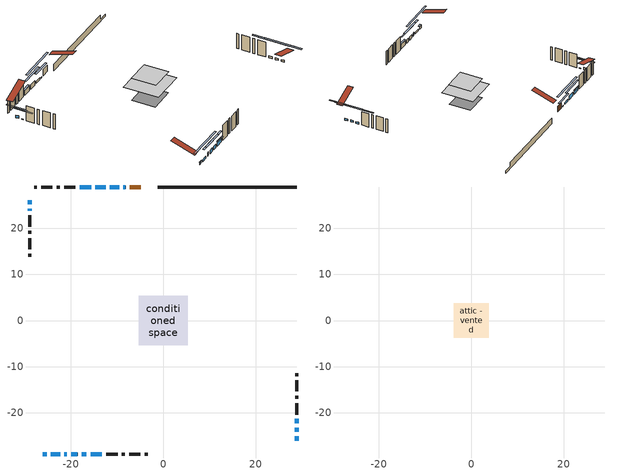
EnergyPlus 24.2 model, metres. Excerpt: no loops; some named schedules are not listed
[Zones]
conditioned space
 floor adiabatic (AdiabaticFloorConstruction): -5.35,-5.35 -5.35,5.35 5.35,5.35 5.35,-5.35 z2.74
 floor foundation (Slab1 construction): -3.91,-3.61 -3.91,3.61 3.91,3.61 3.91,-3.61 z-1.83
 wall outside (AdiabaticWallConstruction 1): -4.93,28.92 -7.25,28.92 z0.3:2.33
 wall outside (AdiabaticWallConstruction): -8.18,28.92 -8.64,28.92 / -28.92,24.22 -28.92,23.76 z0.3:0.51; -28.92,26.06 -28.92,25.15 z0.3:1.14; -26.06,-28.92 -25.25,-28.92 z0.3:1.16; -24.32,-28.92 -22.34,-28.92 / 28.92,-26.06 28.92,-25.07 / 28.92,-24.15 28.92,-23.23 / -9.57,28.92 -11.55,28.92 / 28.92,-22.3 28.92,-21.31 z0.3:0.91; -21.41,-28.92 -20.85,-28.92 z0.3:1.5; -12.48,28.92 -14.71,28.92 z0.3:1.75; -19.92,-28.92 -18.57,-28.92 z0.3:1.52; -17.65,-28.92 -16.68,-28.92 z0.3:1.47; -15.64,28.92 -18.08,28.92 / -15.75,-28.92 -13.31,-28.92 z0.3:1.82
 wall outside (Wall1 construction): -19.01,28.92 -21.5,28.92 / -12.38,-28.92 -9.9,-28.92 / -28.92,22.83 -28.92,20.34 / 28.92,-20.38 28.92,-17.89 z0.3:5.18
 wall outside (Wall2 construction): -22.43,28.92 -23.08,28.92 / -8.97,-28.92 -8.31,-28.92 / -28.92,19.41 -28.92,18.76 / 28.92,-16.96 28.92,-16.31 z0.3:5.18
 wall outside (Wall3 construction): -24.01,28.92 -26.43,28.92 / -7.38,-28.92 -4.97,-28.92 / -28.92,17.83 -28.92,15.41 / 28.92,-15.38 28.92,-12.96 z0.3:5.18
 wall outside (Wall4 construction): -27.36,28.92 -27.99,28.92 / -4.04,-28.92 -3.4,-28.92 / -28.92,14.48 -28.92,13.85 / 28.92,-12.03 28.92,-11.4 z0.3:5.18
 wall foundation (FoundationWall1 construction): -1.14,28.92,-1.83 -1.14,28.92,0.3 25.91,28.92,0.3 25.91,28.92,-1.09 28.92,28.92,-1.09 28.92,28.92,-1.83
 window (WindowConstruction 7): -8.18,28.92 -8.64,28.92 z0.3:0.5
 window (WindowConstruction 5): -28.92,26.06 -28.92,25.15 z0.3:1.14
 window (WindowConstruction 6): -26.06,-28.92 -25.25,-28.92 z0.3:1.16
 window (WindowConstruction 10): -24.32,-28.92 -22.34,-28.92 z0.3:0.91
 window (WindowConstruction 11): 28.92,-26.06 28.92,-25.07 z0.3:0.91
 window (WindowConstruction 12): 28.92,-24.14 28.92,-23.23 z0.3:0.91
 window (WindowConstruction 13): -9.57,28.92 -11.55,28.92 z0.3:0.91
 window (WindowConstruction 14): 28.92,-22.3 28.92,-21.31 z0.3:0.91
 window (WindowConstruction 8): -28.92,24.22 -28.92,23.76 z0.3:0.5
 window (WindowConstruction 9): -21.41,-28.92 -20.85,-28.92 z0.3:1.49
 window (WindowConstruction): -12.48,28.92 -14.71,28.92 z0.3:1.75
 window (WindowConstruction 1): -19.92,-28.92 -18.58,-28.92 z0.3:1.52
 window (WindowConstruction 2): -17.65,-28.92 -16.68,-28.92 z0.3:1.47
 window (WindowConstruction 3): -15.64,28.92 -18.08,28.92 z0.3:1.82
 window (WindowConstruction 4): -15.75,-28.92 -13.31,-28.92 z0.3:1.82
 door (Door): -4.93,28.92 -7.25,28.92 z0.3:2.33
 ceiling adiabatic (AdiabaticFloorConstruction): 5.35,-5.35 5.35,5.35 -5.35,5.35 -5.35,-5.35 z2.74
attic - vented
 floor to conditioned space (Floor1 construction Reversed): -3.75,-3.75 -3.75,3.75 3.75,3.75 3.75,-3.75 z5.18
 roof outside (Roof1 construction): -4,28.92,5.18 -4,21.61,7.61 -2.07,21.61,7.61 -2.07,28.92,5.18; -26.99,-28.92,5.18 -26.99,-21.61,7.61 -28.92,-21.61,7.61 -28.92,-28.92,5.18; -28.92,26.99,5.18 -21.61,26.99,7.61 -21.61,28.92,7.61 -28.92,28.92,5.18; 28.92,-26.99,5.18 21.61,-26.99,7.61 21.61,-28.92,7.61 28.92,-28.92,5.18
shading: -11.38,28.92 -5.44,28.92 -5.44,29.38 -11.38,29.38 z3.24; -28.92,22.41 -28.92,28.8 -29.38,28.8 -29.38,22.41 z3.88; -25.1,-28.92 -26.21,-28.92 -26.21,-29.38 -25.1,-29.38 z1.31; -17.16,-28.92 -29.5,-28.92 -29.5,-29.38 -17.16,-29.38 z6.09; 28.92,-19.89 28.92,-31.24 29.38,-31.24 29.38,-19.89 z6.09; 28.92,-18.05 28.92,-29.32 29.38,-29.32 29.38,-18.05 z6.09; -16.73,28.92 -4.39,28.92 -4.39,29.38 -16.73,29.38 z6.09; 28.92,-16.13 28.92,-27.48 29.38,-27.48 29.38,-16.13 z6.09; -28.92,20.71 -28.92,27.27 -29.38,27.27 -29.38,20.71 z3.56; -18.11,-28.92 -24.15,-28.92 -24.15,-29.38 -18.11,-29.38 z4.23; -17.45,28.92 -9.74,28.92 -9.74,29.38 -17.45,29.38 z4.49; -15.84,-28.92 -22.66,-28.92 -22.66,-29.38 -15.84,-29.38 z4.26; -13.94,-28.92 -20.39,-28.92 -20.39,-29.38 -13.94,-29.38 z4.21; -18.23,28.92 -15.49,28.92 -15.49,29.38 -18.23,29.38 z1.97; -13.16,-28.92 -15.9,-28.92 -15.9,-29.38 -13.16,-29.38 z1.97
[Building]
Building 1: Terrain=Suburbs
[Site:Location]
Whitehorse AP_YT: Latitude {deg}=60.71; Longitude {deg}=-135.07; Time Zone {hr}=-8; Elevation {m}=706; Keep Site Location Information=Yes
[Site:GroundTemperature:Shallow]
-5.4229, -7.73249, -7.91745, -6.82143, -2.42154, 1.95786, 5.75456, 8.15968, 8.36401, 6.40785, 2.70796, -1.53709
[Site:WaterMainsTemperature]
Calculation Method=Schedule; Temperature Schedule=mains temperature schedule
[Material] Roughness=Rough; Thermal Absorptance=0.9
Name | Thickness {m} | Conductivity {W/m-K} | Density {kg/m3} | Specific Heat {J/kg-K} | Solar Absorptance | Visible Absorptance
asphalt or fiberglass shingles | 0.00635 | 0.162714 | 1121.4 | 1465.45 | 0.4 | 0.4
ceiling loosefill ins | 0.169333 | 0.0480833 | 16.02 | 1046.75 | 0.7 | 0.7
ceiling stud and cavity | 0.1397 | 0.151118 | 65.682 | 1177.47 | 0.7 | 0.7
concrete 4.0 in. | 0.1016 | 1.803125 | 2242.8 | 837.4 | 0.7 | 0.7
concrete 8.0 in. | 0.2032 | 1.803125 | 2242.8 | 837.4 | 0.7 | 0.7
door material | 0.04445 | 0.053851 | 512.64 | 1214.23 | 0.7 | 0.7
exterior vertical ins | 0.0542445 | 0.029427 | 32.04 | 1214.23 | 0.7 | 0.7
floor covering | 0.0127 | 0.0433444 | 54.468 | 1339.84 | 0.6 | 0.6
floor rigid ins; wall rigid ins 2 | 0.512978 | 0.029427 | 32.04 | 1214.23 | 0.7 | 0.7
floor stud and cavity | 0.1397 | 1.75129 | 37.0049 | 1207.88 | 0.7 | 0.7
furniture material conditioned space 1 | 0.1524 | 0.115458 | 640.8 | 1214.23 | 0.6 | 0.6
gypsum board | 0.0127 | 0.160291 | 801 | 837.4 | 0.6 | 0.6
gypsum board 1 | 0.0127 | 0.160291 | 801 | 837.4 | 0.7 | 0.7
osb sheathing 0.5 in. | 0.0127 | 0.115458 | 512.64 | 1214.23 | 0.7 | 0.7
osb sheathing 0.75 in. | 0.01905 | 0.115458 | 512.64 | 1214.23 | 0.7 | 0.7
wall rigid ins | 0.051816 | 0.029427 | 32.04 | 1214.23 | 0.7 | 0.7
wall rigid ins 1 | 0.103632 | 0.029427 | 32.04 | 1214.23 | 0.7 | 0.7
wall stud and cavity | 0.1397 | 0.177493 | 139.0536 | 1170.24 | 0.7 | 0.7
wall stud and cavity 1 | 0.1397 | 0.298273 | 139.0536 | 1170.24 | 0.7 | 0.7
wall stud and cavity 2 | 0.1397 | 0.178692 | 139.0536 | 1170.24 | 0.7 | 0.7
wall stud and cavity 3 | 0.1397 | 0.303987 | 139.0536 | 1170.24 | 0.7 | 0.7
wall stud and cavity 4 | 0.0889 | 0.380278 | 52.3479 | 1209.89 | 0.7 | 0.7
wall stud and cavity 5 | 0.0889 | 0.391764 | 83.0341 | 1211.67 | 0.7 | 0.7
wood siding | 0.0254 | 0.102417 | 544.68 | 1172.36 | 0.4 | 0.4
wood siding 1; wood siding 2 | 0.0254 | 0.102417 | 544.68 | 1172.36 | 0.7 | 0.7
[WindowMaterial:SimpleGlazingSystem]
Name | U-Factor {W/m2-K} | Solar Heat Gain Coefficient
WindowMaterial | 1.89021 | 0.43
WindowMaterial 1 | 1.85046 | 0.44
WindowMaterial 10 | 2.97868 | 0.61
WindowMaterial 11 | 2.33195 | 0.46
WindowMaterial 2 | 2.19341 | 0.38
WindowMaterial 3 | 1.936198 | 0.41
WindowMaterial 4 | 2.04067 | 0.36
WindowMaterial 5 | 2.773703 | 0.54
WindowMaterial 6 | 3.10246 | 0.39
WindowMaterial 7 | 2.97698 | 0.61
WindowMaterial 8 | 4.96484 | 0.58
WindowMaterial 9 | 2.975272 | 0.61
[Construction]
AdiabaticFloorConstruction: floor stud and cavity, floor rigid ins, osb sheathing 0.75 in., floor covering
AdiabaticWallConstruction: wood siding 1, wall rigid ins 2, wall stud and cavity 4, gypsum board
AdiabaticWallConstruction 1: wood siding 2, wall rigid ins 2, wall stud and cavity 4, gypsum board
Door: door material
Floor1 construction Reversed: gypsum board, ceiling stud and cavity, ceiling loosefill ins
FoundationWall1 construction: concrete 8.0 in., gypsum board 1
furniture construction conditioned space 1: furniture material conditioned space 1
PartitionWallConstruction: gypsum board, wall stud and cavity 5, gypsum board
Roof1 construction: asphalt or fiberglass shingles
Slab1 construction: concrete 4.0 in.
Wall1 construction: wood siding, wall rigid ins, osb sheathing 0.5 in., wall stud and cavity, gypsum board
Wall2 construction: wood siding, wall rigid ins 1, osb sheathing 0.5 in., wall stud and cavity 1, gypsum board
Wall3 construction: wood siding, wall rigid ins, osb sheathing 0.5 in., wall stud and cavity 2, gypsum board
Wall4 construction: wood siding, wall rigid ins 1, osb sheathing 0.5 in., wall stud and cavity 3, gypsum board
WindowConstruction: WindowMaterial
WindowConstruction 1: WindowMaterial 1
WindowConstruction 10: WindowMaterial 8
WindowConstruction 11: WindowMaterial 9
WindowConstruction 12: WindowMaterial 10
WindowConstruction 13; WindowConstruction 14: WindowMaterial 11
WindowConstruction 2: WindowMaterial 2
WindowConstruction 3; WindowConstruction 4: WindowMaterial 3
WindowConstruction 5: WindowMaterial 4
WindowConstruction 6: WindowMaterial 5
WindowConstruction 7; WindowConstruction 8: WindowMaterial 6
WindowConstruction 9: WindowMaterial 7
[Zone] Multiplier=1; Part of Total Floor Area=Yes
Name | Volume {m3}
attic - vented | 22.3178
conditioned space | 412.2
[Space]
Name | Zone | Volume {m3}
attic - vented 1 | attic - vented | 22.3178
conditioned space 1 | conditioned space | 412.2
[ZoneInfiltration:EffectiveLeakageArea]
infil attic - vented 1: Zone or Space=attic - vented 1; Schedule=Always On Discrete; Effective Air Leakage Area {cm2}=1780.74; Stack Coefficient=0.000169537; Wind Coefficient=8.79735e-06
[ZoneMixing]
whole house fan mix: Zone or Space=attic - vented; Schedule=Always On Continuous; Design Flow Rate Calculation Method=Flow/Zone; Design Flow Rate {m3/s}=0; Source Zone or Space=conditioned space
[SurfaceProperty:ExposedFoundationPerimeter]
Slab1: Exposed Perimeter Calculation Method=TotalExposedPerimeter; Total Exposed Perimeter {m}=30.06
[InternalMass] Zone or ZoneList=conditioned space; Space or SpaceList=conditioned space 1
Name | Construction | Surface Area {m2}
furniture mass conditioned space 1 | furniture construction conditioned space 1 | 68.3599
partition wall mass | PartitionWallConstruction | 170.9
[Lights]
interior lighting: Zone or ZoneList or Space or SpaceList=conditioned space 1; Schedule=interior lighting schedule; Design Level Calculation Method=LightingLevel; Lighting Level {W}=343.2; Return Air Fraction=0; Fraction Radiant=0.6; Fraction Visible=0.2; Fraction Replaceable=1
[People]
occupants: Zone or ZoneList or Space or SpaceList=conditioned space 1; Number of People Schedule=occupants schedule; Number of People Calculation Method=People; Number of People=3; Fraction Radiant=0.314171; Sensible Heat Fraction=0.56303; Activity Level Schedule=occupants activity schedule; Carbon Dioxide Generation Rate {m3/s-W}=0; Enable ASHRAE 55 Comfort Warnings=No; Mean Radiant Temperature Calculation Type=EnclosureAveraged
[ElectricEquipment] Zone or ZoneList or Space or SpaceList=conditioned space 1; Design Level Calculation Method=EquipmentLevel
Name | Schedule | Design Level {W} | Fraction Latent | Fraction Radiant | Fraction Lost
clothes dryer | clothes dryer schedule | 140.772 | 0.015 | 0.081 | 0.85
clothes washer | clothes washer schedule | 32.1985 | 0.03 | 0.162 | 0.7
cooking range | cooking range schedule | 215.147 | 0.08 | 0.432 | 0.2
dishwasher | dishwasher schedule | 66.8632 | 0.3 | 0.18 | 0.4
fridge | fridge schedule | 72.9452 | 0 | 0.6 | 0
mech vent bath fan 0 | mech vent bath fan 0 schedule | 25.1 | 0 | 0 | 1
mech vent house fan | mech vent house fan schedule | 0 | 0 | 0 | 1
mech vent house fan cfis | mech vent house fan cfis schedule | 0 | 0 | 0 | 0
mech vent range fan 0 | mech vent range fan 0 schedule | 57 | 0 | 0 | 1
mech vent range fan 1 | mech vent range fan 1 schedule | 57 | 0 | 0 | 1
misc plug loads | misc plug loads schedule | 494.7 | 0.045 | 0.513 | 0.1
whole house fan | Always On Discrete | 0 | 0 | 0 | 1
[OtherEquipment] Zone or ZoneList or Space or SpaceList=conditioned space 1; Design Level Calculation Method=EquipmentLevel
Name | Fuel Type | Schedule | Design Level {W} | Fraction Latent | Fraction Radiant | Fraction Lost
clothes dryer 1 | Electricity | clothes dryer schedule | 0 | 0.015 | 0.081 | 0.85
cooking range 1 | Electricity | cooking range schedule | 0 | 0.08 | 0.432 | 0.2
general water use latent | None | general water use schedule | 62.594 | 1 | 0 | 0
general water use sensible | None | general water use schedule | -61.6891 | 0 | 0.6 | 0
mech vent house fan latent load | None | Always On Discrete | 0 | 1 | 0 | 0
mech vent house fan sensible load | None | Always On Discrete | 0 | 0 | 0 | 0
water heater energy adjustment1 | Electricity | Always On Discrete | 0.01 | 0 | 0 | 1
[ZoneInfiltration:DesignFlowRate] Zone or ZoneList or Space or SpaceList=conditioned space 1; Schedule=Always On Discrete; Design Flow Rate Calculation Method=Flow/Zone; Design Flow Rate {m3/s}=0
infil flow; natural vent flow; whole house fan flow
[Foundation:Kiva]
Foundation Kiva 1: Initial Indoor Air Temperature {C}=18; Wall Height Above Grade {m}=0.300015; Wall Depth Below Slab {m}=0.2032; Custom Block Material Name 1=exterior vertical ins; Custom Block Depth 1 {m}=2.13; Custom Block X Position 1 {m}=0.2159; Custom Block Z Position 1 {m}=0
[Foundation:Kiva:Settings]
Soil Conductivity {W/m-K}=0.849921; Soil Density {kg/m3}=1842.3; Soil Specific Heat {J/kg-K}=418.7; Ground Solar Absorptivity=0.9; Ground Thermal Absorptivity=0.9; Ground Surface Roughness {m}=0.03; Far-Field Width {m}=40; Deep-Ground Boundary Condition=ZeroFlux; Deep-Ground Depth {m}=40; Minimum Cell Dimension {m}=0.2; Maximum Cell Growth Coefficient=3; Simulation Timestep=Timestep
[Exterior:Lights]
exterior lighting: Schedule=exterior lighting schedule; Design Level {W}=75.6
[Schedule:Constant]
Name | Hourly Value
Always On Continuous; mech vent house fan schedule; mech vent house fan cfis schedule; Always On Discrete | 1
occupants activity schedule | 117.228
fridge schedule | 0
[Schedule:Week:Daily]
interior lighting schedule Week Rule - Jan1-Jan27: interior lighting schedule day, interior lighting schedule day, interior lighting schedule day, interior lighting schedule day, interior lighting schedule day, interior lighting schedule day, interior lighting schedule day, interior lighting schedule default day, interior lighting schedule default day, interior lighting schedule default day, interior lighting schedule default day, interior lighting schedule default day
interior lighting schedule Week Rule - Jan28-Feb3: interior lighting schedule day, interior lighting schedule day, interior lighting schedule day, interior lighting schedule day, interior lighting schedule day 1, interior lighting schedule day 1, interior lighting schedule day 1, interior lighting schedule default day, interior lighting schedule default day, interior lighting schedule default day, interior lighting schedule default day, interior lighting schedule default day
interior lighting schedule Week Rule - Feb4-Feb24: interior lighting schedule day 1, interior lighting schedule day 1, interior lighting schedule day 1, interior lighting schedule day 1, interior lighting schedule day 1, interior lighting schedule day 1, interior lighting schedule day 1, interior lighting schedule default day, interior lighting schedule default day, interior lighting schedule default day, interior lighting schedule default day, interior lighting schedule default day
interior lighting schedule Week Rule - Feb25-Mar3: interior lighting schedule day 1, interior lighting schedule day 1, interior lighting schedule day 1, interior lighting schedule day 1, interior lighting schedule day 2, interior lighting schedule day 2, interior lighting schedule day 2, interior lighting schedule default day, interior lighting schedule default day, interior lighting schedule default day, interior lighting schedule default day, interior lighting schedule default day
interior lighting schedule Week Rule - Mar4-Mar31: interior lighting schedule day 2, interior lighting schedule day 2, interior lighting schedule day 2, interior lighting schedule day 2, interior lighting schedule day 2, interior lighting schedule day 2, interior lighting schedule day 2, interior lighting schedule default day, interior lighting schedule default day, interior lighting schedule default day, interior lighting schedule default day, interior lighting schedule default day
interior lighting schedule Week Rule - Apr1-Apr28: interior lighting schedule day 3, interior lighting schedule day 3, interior lighting schedule day 3, interior lighting schedule day 3, interior lighting schedule day 3, interior lighting schedule day 3, interior lighting schedule day 3, interior lighting schedule default day, interior lighting schedule default day, interior lighting schedule default day, interior lighting schedule default day, interior lighting schedule default day
interior lighting schedule Week Rule - Apr29-May5: interior lighting schedule day 3, interior lighting schedule day 3, interior lighting schedule day 4, interior lighting schedule day 4, interior lighting schedule day 4, interior lighting schedule day 4, interior lighting schedule day 4, interior lighting schedule default day, interior lighting schedule default day, interior lighting schedule default day, interior lighting schedule default day, interior lighting schedule default day
interior lighting schedule Week Rule - May6-May26: interior lighting schedule day 4, interior lighting schedule day 4, interior lighting schedule day 4, interior lighting schedule day 4, interior lighting schedule day 4, interior lighting schedule day 4, interior lighting schedule day 4, interior lighting schedule default day, interior lighting schedule default day, interior lighting schedule default day, interior lighting schedule default day, interior lighting schedule default day
interior lighting schedule Week Rule - May27-Jun2: interior lighting schedule day 4, interior lighting schedule day 4, interior lighting schedule day 4, interior lighting schedule day 4, interior lighting schedule day 4, interior lighting schedule day 5, interior lighting schedule day 5, interior lighting schedule default day, interior lighting schedule default day, interior lighting schedule default day, interior lighting schedule default day, interior lighting schedule default day
interior lighting schedule Week Rule - Jun3-Jun30: interior lighting schedule day 5, interior lighting schedule day 5, interior lighting schedule day 5, interior lighting schedule day 5, interior lighting schedule day 5, interior lighting schedule day 5, interior lighting schedule day 5, interior lighting schedule default day, interior lighting schedule default day, interior lighting schedule default day, interior lighting schedule default day, interior lighting schedule default day
interior lighting schedule Week Rule - Jul1-Jul28: interior lighting schedule day 6, interior lighting schedule day 6, interior lighting schedule day 6, interior lighting schedule day 6, interior lighting schedule day 6, interior lighting schedule day 6, interior lighting schedule day 6, interior lighting schedule default day, interior lighting schedule default day, interior lighting schedule default day, interior lighting schedule default day, interior lighting schedule default day
interior lighting schedule Week Rule - Jul29-Aug4: interior lighting schedule day 6, interior lighting schedule day 6, interior lighting schedule day 6, interior lighting schedule day 7, interior lighting schedule day 7, interior lighting schedule day 7, interior lighting schedule day 7, interior lighting schedule default day, interior lighting schedule default day, interior lighting schedule default day, interior lighting schedule default day, interior lighting schedule default day
interior lighting schedule Week Rule - Aug5-Aug25: interior lighting schedule day 7, interior lighting schedule day 7, interior lighting schedule day 7, interior lighting schedule day 7, interior lighting schedule day 7, interior lighting schedule day 7, interior lighting schedule day 7, interior lighting schedule default day, interior lighting schedule default day, interior lighting schedule default day, interior lighting schedule default day, interior lighting schedule default day
interior lighting schedule Week Rule - Aug26-Sep1: interior lighting schedule day 7, interior lighting schedule day 7, interior lighting schedule day 7, interior lighting schedule day 7, interior lighting schedule day 7, interior lighting schedule day 7, interior lighting schedule day 8, interior lighting schedule default day, interior lighting schedule default day, interior lighting schedule default day, interior lighting schedule default day, interior lighting schedule default day
interior lighting schedule Week Rule - Sep2-Sep29: interior lighting schedule day 8, interior lighting schedule day 8, interior lighting schedule day 8, interior lighting schedule day 8, interior lighting schedule day 8, interior lighting schedule day 8, interior lighting schedule day 8, interior lighting schedule default day, interior lighting schedule default day, interior lighting schedule default day, interior lighting schedule default day, interior lighting schedule default day
interior lighting schedule Week Rule - Sep30-Oct6: interior lighting schedule day 8, interior lighting schedule day 9, interior lighting schedule day 9, interior lighting schedule day 9, interior lighting schedule day 9, interior lighting schedule day 9, interior lighting schedule day 9, interior lighting schedule default day, interior lighting schedule default day, interior lighting schedule default day, interior lighting schedule default day, interior lighting schedule default day
interior lighting schedule Week Rule - Oct7-Oct27: interior lighting schedule day 9, interior lighting schedule day 9, interior lighting schedule day 9, interior lighting schedule day 9, interior lighting schedule day 9, interior lighting schedule day 9, interior lighting schedule day 9, interior lighting schedule default day, interior lighting schedule default day, interior lighting schedule default day, interior lighting schedule default day, interior lighting schedule default day
interior lighting schedule Week Rule - Oct28-Nov3: interior lighting schedule day 9, interior lighting schedule day 9, interior lighting schedule day 9, interior lighting schedule day 9, interior lighting schedule day 10, interior lighting schedule day 10, interior lighting schedule day 10, interior lighting schedule default day, interior lighting schedule default day, interior lighting schedule default day, interior lighting schedule default day, interior lighting schedule default day
interior lighting schedule Week Rule - Nov4-Nov24: interior lighting schedule day 10, interior lighting schedule day 10, interior lighting schedule day 10, interior lighting schedule day 10, interior lighting schedule day 10, interior lighting schedule day 10, interior lighting schedule day 10, interior lighting schedule default day, interior lighting schedule default day, interior lighting schedule default day, interior lighting schedule default day, interior lighting schedule default day
interior lighting schedule Week Rule - Nov25-Dec1: interior lighting schedule day 10, interior lighting schedule day 10, interior lighting schedule day 10, interior lighting schedule day 10, interior lighting schedule day 10, interior lighting schedule day 10, interior lighting schedule day 11, interior lighting schedule default day, interior lighting schedule default day, interior lighting schedule default day, interior lighting schedule default day, interior lighting schedule default day
interior lighting schedule Week Rule - Dec2-Dec31: interior lighting schedule day 11, interior lighting schedule day 11, interior lighting schedule day 11, interior lighting schedule day 11, interior lighting schedule day 11, interior lighting schedule day 11, interior lighting schedule day 11, interior lighting schedule default day, interior lighting schedule default day, interior lighting schedule default day, interior lighting schedule default day, interior lighting schedule default day
occupants schedule Week Rule - Jan1-Dec31: occupants schedule day, occupants schedule day, occupants schedule day, occupants schedule day, occupants schedule day, occupants schedule day, occupants schedule day, occupants schedule default day, occupants schedule default day, occupants schedule default day, occupants schedule default day, occupants schedule default day
clothes dryer schedule Week Rule - Jan1-Dec31: clothes dryer schedule day, clothes dryer schedule day, clothes dryer schedule day, clothes dryer schedule day, clothes dryer schedule day, clothes dryer schedule day, clothes dryer schedule day, clothes dryer schedule default day, clothes dryer schedule default day, clothes dryer schedule default day, clothes dryer schedule default day, clothes dryer schedule default day
clothes washer schedule Week Rule - Jan1-Dec31: clothes washer schedule day, clothes washer schedule day, clothes washer schedule day, clothes washer schedule day, clothes washer schedule day, clothes washer schedule day, clothes washer schedule day, clothes washer schedule default day, clothes washer schedule default day, clothes washer schedule default day, clothes washer schedule default day, clothes washer schedule default day
cooking range schedule Week Rule - Jan1-Dec31: cooking range schedule day, cooking range schedule day, cooking range schedule day, cooking range schedule day, cooking range schedule day, cooking range schedule day, cooking range schedule day, cooking range schedule default day, cooking range schedule default day, cooking range schedule default day, cooking range schedule default day, cooking range schedule default day
dishwasher schedule Week Rule - Jan1-Dec31: dishwasher schedule day, dishwasher schedule day, dishwasher schedule day, dishwasher schedule day, dishwasher schedule day, dishwasher schedule day, dishwasher schedule day, dishwasher schedule default day, dishwasher schedule default day, dishwasher schedule default day, dishwasher schedule default day, dishwasher schedule default day
mech vent bath fan 0 schedule Week Rule - Jan1-Dec31: mech vent bath fan 0 schedule day, mech vent bath fan 0 schedule day, mech vent bath fan 0 schedule day, mech vent bath fan 0 schedule day, mech vent bath fan 0 schedule day, mech vent bath fan 0 schedule day, mech vent bath fan 0 schedule day, mech vent bath fan 0 schedule default day, mech vent bath fan 0 schedule default day, mech vent bath fan 0 schedule default day, mech vent bath fan 0 schedule default day, mech vent bath fan 0 schedule default day
mech vent range fan 0 schedule Week Rule - Jan1-Dec31: mech vent range fan 0 schedule day, mech vent range fan 0 schedule day, mech vent range fan 0 schedule day, mech vent range fan 0 schedule day, mech vent range fan 0 schedule day, mech vent range fan 0 schedule day, mech vent range fan 0 schedule day, mech vent range fan 0 schedule default day, mech vent range fan 0 schedule default day, mech vent range fan 0 schedule default day, mech vent range fan 0 schedule default day, mech vent range fan 0 schedule default day
mech vent range fan 1 schedule Week Rule - Jan1-Dec31: mech vent range fan 1 schedule day, mech vent range fan 1 schedule day, mech vent range fan 1 schedule day, mech vent range fan 1 schedule day, mech vent range fan 1 schedule day, mech vent range fan 1 schedule day, mech vent range fan 1 schedule day, mech vent range fan 1 schedule default day, mech vent range fan 1 schedule default day, mech vent range fan 1 schedule default day, mech vent range fan 1 schedule default day, mech vent range fan 1 schedule default day
misc plug loads schedule Week Rule - Jan1-Dec31: misc plug loads schedule day, misc plug loads schedule day, misc plug loads schedule day, misc plug loads schedule day, misc plug loads schedule day, misc plug loads schedule day, misc plug loads schedule day, misc plug loads schedule default day, misc plug loads schedule default day, misc plug loads schedule default day, misc plug loads schedule default day, misc plug loads schedule default day
general water use schedule Week Rule - Jan1-Dec31: general water use schedule day, general water use schedule day, general water use schedule day, general water use schedule day, general water use schedule day, general water use schedule day, general water use schedule day, general water use schedule default day, general water use schedule default day, general water use schedule default day, general water use schedule default day, general water use schedule default day
exterior lighting schedule Week Rule - Jan1-Jan27: exterior lighting schedule day, exterior lighting schedule day, exterior lighting schedule day, exterior lighting schedule day, exterior lighting schedule day, exterior lighting schedule day, exterior lighting schedule day, exterior lighting schedule default day, exterior lighting schedule default day, exterior lighting schedule default day, exterior lighting schedule default day, exterior lighting schedule default day
exterior lighting schedule Week Rule - Jan28-Feb3: exterior lighting schedule day, exterior lighting schedule day, exterior lighting schedule day, exterior lighting schedule day, exterior lighting schedule day 1, exterior lighting schedule day 1, exterior lighting schedule day 1, exterior lighting schedule default day, exterior lighting schedule default day, exterior lighting schedule default day, exterior lighting schedule default day, exterior lighting schedule default day
exterior lighting schedule Week Rule - Feb4-Feb24: exterior lighting schedule day 1, exterior lighting schedule day 1, exterior lighting schedule day 1, exterior lighting schedule day 1, exterior lighting schedule day 1, exterior lighting schedule day 1, exterior lighting schedule day 1, exterior lighting schedule default day, exterior lighting schedule default day, exterior lighting schedule default day, exterior lighting schedule default day, exterior lighting schedule default day
exterior lighting schedule Week Rule - Feb25-Mar3: exterior lighting schedule day 1, exterior lighting schedule day 1, exterior lighting schedule day 1, exterior lighting schedule day 1, exterior lighting schedule day 2, exterior lighting schedule day 2, exterior lighting schedule day 2, exterior lighting schedule default day, exterior lighting schedule default day, exterior lighting schedule default day, exterior lighting schedule default day, exterior lighting schedule default day
exterior lighting schedule Week Rule - Mar4-Mar31: exterior lighting schedule day 2, exterior lighting schedule day 2, exterior lighting schedule day 2, exterior lighting schedule day 2, exterior lighting schedule day 2, exterior lighting schedule day 2, exterior lighting schedule day 2, exterior lighting schedule default day, exterior lighting schedule default day, exterior lighting schedule default day, exterior lighting schedule default day, exterior lighting schedule default day
exterior lighting schedule Week Rule - Apr1-Apr28: exterior lighting schedule day 3, exterior lighting schedule day 3, exterior lighting schedule day 3, exterior lighting schedule day 3, exterior lighting schedule day 3, exterior lighting schedule day 3, exterior lighting schedule day 3, exterior lighting schedule default day, exterior lighting schedule default day, exterior lighting schedule default day, exterior lighting schedule default day, exterior lighting schedule default day
exterior lighting schedule Week Rule - Apr29-May5: exterior lighting schedule day 3, exterior lighting schedule day 3, exterior lighting schedule day 4, exterior lighting schedule day 4, exterior lighting schedule day 4, exterior lighting schedule day 4, exterior lighting schedule day 4, exterior lighting schedule default day, exterior lighting schedule default day, exterior lighting schedule default day, exterior lighting schedule default day, exterior lighting schedule default day
exterior lighting schedule Week Rule - May6-May26: exterior lighting schedule day 4, exterior lighting schedule day 4, exterior lighting schedule day 4, exterior lighting schedule day 4, exterior lighting schedule day 4, exterior lighting schedule day 4, exterior lighting schedule day 4, exterior lighting schedule default day, exterior lighting schedule default day, exterior lighting schedule default day, exterior lighting schedule default day, exterior lighting schedule default day
exterior lighting schedule Week Rule - May27-Jun2: exterior lighting schedule day 4, exterior lighting schedule day 4, exterior lighting schedule day 4, exterior lighting schedule day 4, exterior lighting schedule day 4, exterior lighting schedule day 5, exterior lighting schedule day 5, exterior lighting schedule default day, exterior lighting schedule default day, exterior lighting schedule default day, exterior lighting schedule default day, exterior lighting schedule default day
exterior lighting schedule Week Rule - Jun3-Jun30: exterior lighting schedule day 5, exterior lighting schedule day 5, exterior lighting schedule day 5, exterior lighting schedule day 5, exterior lighting schedule day 5, exterior lighting schedule day 5, exterior lighting schedule day 5, exterior lighting schedule default day, exterior lighting schedule default day, exterior lighting schedule default day, exterior lighting schedule default day, exterior lighting schedule default day
exterior lighting schedule Week Rule - Jul1-Jul28: exterior lighting schedule day 6, exterior lighting schedule day 6, exterior lighting schedule day 6, exterior lighting schedule day 6, exterior lighting schedule day 6, exterior lighting schedule day 6, exterior lighting schedule day 6, exterior lighting schedule default day, exterior lighting schedule default day, exterior lighting schedule default day, exterior lighting schedule default day, exterior lighting schedule default day
exterior lighting schedule Week Rule - Jul29-Aug4: exterior lighting schedule day 6, exterior lighting schedule day 6, exterior lighting schedule day 6, exterior lighting schedule day 7, exterior lighting schedule day 7, exterior lighting schedule day 7, exterior lighting schedule day 7, exterior lighting schedule default day, exterior lighting schedule default day, exterior lighting schedule default day, exterior lighting schedule default day, exterior lighting schedule default day
exterior lighting schedule Week Rule - Aug5-Aug25: exterior lighting schedule day 7, exterior lighting schedule day 7, exterior lighting schedule day 7, exterior lighting schedule day 7, exterior lighting schedule day 7, exterior lighting schedule day 7, exterior lighting schedule day 7, exterior lighting schedule default day, exterior lighting schedule default day, exterior lighting schedule default day, exterior lighting schedule default day, exterior lighting schedule default day
exterior lighting schedule Week Rule - Aug26-Sep1: exterior lighting schedule day 7, exterior lighting schedule day 7, exterior lighting schedule day 7, exterior lighting schedule day 7, exterior lighting schedule day 7, exterior lighting schedule day 7, exterior lighting schedule day 8, exterior lighting schedule default day, exterior lighting schedule default day, exterior lighting schedule default day, exterior lighting schedule default day, exterior lighting schedule default day
exterior lighting schedule Week Rule - Sep2-Sep29: exterior lighting schedule day 8, exterior lighting schedule day 8, exterior lighting schedule day 8, exterior lighting schedule day 8, exterior lighting schedule day 8, exterior lighting schedule day 8, exterior lighting schedule day 8, exterior lighting schedule default day, exterior lighting schedule default day, exterior lighting schedule default day, exterior lighting schedule default day, exterior lighting schedule default day
exterior lighting schedule Week Rule - Sep30-Oct6: exterior lighting schedule day 8, exterior lighting schedule day 9, exterior lighting schedule day 9, exterior lighting schedule day 9, exterior lighting schedule day 9, exterior lighting schedule day 9, exterior lighting schedule day 9, exterior lighting schedule default day, exterior lighting schedule default day, exterior lighting schedule default day, exterior lighting schedule default day, exterior lighting schedule default day
[Schedule:Year]
interior lighting schedule: interior lighting schedule Week Rule - Jan1-Jan27, 1, 1, 1, 27, interior lighting schedule Week Rule - Jan28-Feb3, 1, 28, 2, 3, interior lighting schedule Week Rule - Feb4-Feb24, 2, 4, 2, 24, interior lighting schedule Week Rule - Feb25-Mar3, 2, 25, 3, 3, interior lighting schedule Week Rule - Mar4-Mar31, 3, 4, 3, 31, interior lighting schedule Week Rule - Apr1-Apr28, 4, 1, 4, 28, interior lighting schedule Week Rule - Apr29-May5, 4, 29, 5, 5, interior lighting schedule Week Rule - May6-May26, 5, 6, 5, 26, interior lighting schedule Week Rule - May27-Jun2, 5, 27, 6, 2, interior lighting schedule Week Rule - Jun3-Jun30, 6, 3, 6, 30, interior lighting schedule Week Rule - Jul1-Jul28, 7, 1, 7, 28, interior lighting schedule Week Rule - Jul29-Aug4, 7, 29, 8, 4, interior lighting schedule Week Rule - Aug5-Aug25, 8, 5, 8, 25, interior lighting schedule Week Rule - Aug26-Sep1, 8, 26, 9, 1, interior lighting schedule Week Rule - Sep2-Sep29, 9, 2, 9, 29, interior lighting schedule Week Rule - Sep30-Oct6, 9, 30, 10, 6, interior lighting schedule Week Rule - Oct7-Oct27, 10, 7, 10, 27, interior lighting schedule Week Rule - Oct28-Nov3, 10, 28, 11, 3, interior lighting schedule Week Rule - Nov4-Nov24, 11, 4, 11, 24, interior lighting schedule Week Rule - Nov25-Dec1, 11, 25, 12, 1, interior lighting schedule Week Rule - Dec2-Dec31, 12, 2, 12, 31
occupants schedule: occupants schedule Week Rule - Jan1-Dec31, 1, 1, 12, 31
clothes dryer schedule: clothes dryer schedule Week Rule - Jan1-Dec31, 1, 1, 12, 31
clothes washer schedule: clothes washer schedule Week Rule - Jan1-Dec31, 1, 1, 12, 31
cooking range schedule: cooking range schedule Week Rule - Jan1-Dec31, 1, 1, 12, 31
dishwasher schedule: dishwasher schedule Week Rule - Jan1-Dec31, 1, 1, 12, 31
mech vent bath fan 0 schedule: mech vent bath fan 0 schedule Week Rule - Jan1-Dec31, 1, 1, 12, 31
mech vent range fan 0 schedule: mech vent range fan 0 schedule Week Rule - Jan1-Dec31, 1, 1, 12, 31
mech vent range fan 1 schedule: mech vent range fan 1 schedule Week Rule - Jan1-Dec31, 1, 1, 12, 31
misc plug loads schedule: misc plug loads schedule Week Rule - Jan1-Dec31, 1, 1, 12, 31
general water use schedule: general water use schedule Week Rule - Jan1-Dec31, 1, 1, 12, 31
exterior lighting schedule: exterior lighting schedule Week Rule - Jan1-Jan27, 1, 1, 1, 27, exterior lighting schedule Week Rule - Jan28-Feb3, 1, 28, 2, 3, exterior lighting schedule Week Rule - Feb4-Feb24, 2, 4, 2, 24, exterior lighting schedule Week Rule - Feb25-Mar3, 2, 25, 3, 3, exterior lighting schedule Week Rule - Mar4-Mar31, 3, 4, 3, 31, exterior lighting schedule Week Rule - Apr1-Apr28, 4, 1, 4, 28, exterior lighting schedule Week Rule - Apr29-May5, 4, 29, 5, 5, exterior lighting schedule Week Rule - May6-May26, 5, 6, 5, 26, exterior lighting schedule Week Rule - May27-Jun2, 5, 27, 6, 2, exterior lighting schedule Week Rule - Jun3-Jun30, 6, 3, 6, 30, exterior lighting schedule Week Rule - Jul1-Jul28, 7, 1, 7, 28, exterior lighting schedule Week Rule - Jul29-Aug4, 7, 29, 8, 4, exterior lighting schedule Week Rule - Aug5-Aug25, 8, 5, 8, 25, exterior lighting schedule Week Rule - Aug26-Sep1, 8, 26, 9, 1, exterior lighting schedule Week Rule - Sep2-Sep29, 9, 2, 9, 29, exterior lighting schedule Week Rule - Sep30-Oct6, 9, 30, 10, 6, exterior lighting schedule Week Rule - Oct7-Oct27, 10, 7, 10, 27, exterior lighting schedule Week Rule - Oct28-Nov3, 10, 28, 11, 3, exterior lighting schedule Week Rule - Nov4-Nov24, 11, 4, 11, 24, exterior lighting schedule Week Rule - Nov25-Dec1, 11, 25, 12, 1, exterior lighting schedule Week Rule - Dec2-Dec31, 12, 2, 12, 31
[Schedule:Compact]
mains temperature schedule: Through: 01/01, For: AllDays, Until: 24:00, 1.27556, Through: 01/02, For: AllDays, Until: 24:00, 1.21222, Through: 01/03, For: AllDays, Until: 24:00, 1.15, Through: 01/04, For: AllDays, Until: 24:00, 1.08833, Through: 01/05, For: AllDays, Until: 24:00, 1.02778, Through: 01/06, For: AllDays, Until: 24:00, 0.967222, Through: 01/07, For: AllDays, Until: 24:00, 0.907778, Through: 01/08, For: AllDays, Until: 24:00, 0.848889, Through: 01/09, For: AllDays, Until: 24:00, 0.791111, Through: 01/10, For: AllDays, Until: 24:00, 0.733333, Through: 01/11, For: AllDays, Until: 24:00, 0.677222, Through: 01/12, For: AllDays, Until: 24:00, 0.621111, Through: 01/13, For: AllDays, Until: 24:00, 0.566667, Through: 01/14, For: AllDays, Until: 24:00, 0.512222, Through: 01/15, For: AllDays, Until: 24:00, 0.459444, Through: 01/16, For: AllDays, Until: 24:00, 0.407222, Through: 01/17, For: AllDays, Until: 24:00, 0.355556, Through: 01/18, For: AllDays, Until: 24:00, 0.305, Through: 01/19, For: AllDays, Until: 24:00, 0.255556, Through: 01/20, For: AllDays, Until: 24:00, 0.206667, Through: 01/21, For: AllDays, Until: 24:00, 0.158889, Through: 01/22, For: AllDays, Until: 24:00, 0.112222, Through: 01/23, For: AllDays, Until: 24:00, 0.0666667, Through: 01/24, For: AllDays, Until: 24:00, 0.0216667, Through: 01/25, For: AllDays, Until: 24:00, 0, Through: 01/26, For: AllDays, Until: 24:00, 0, Through: 01/27, For: AllDays, Until: 24:00, 0, Through: 01/28, For: AllDays, Until: 24:00, 0, Through: 01/29, For: AllDays, Until: 24:00, 0, Through: 01/30, For: AllDays, Until: 24:00, 0, Through: 01/31, For: AllDays, Until: 24:00, 0, Through: 02/01, For: AllDays, Until: 24:00, 0, Through: 02/02, For: AllDays, Until: 24:00, 0, Through: 02/03, For: AllDays, Until: 24:00, 0, Through: 02/04, For: AllDays, Until: 24:00, 0, Through: 02/05, For: AllDays, Until: 24:00, 0, Through: 02/06, For: AllDays, Until: 24:00, 0, Through: 02/07, For: AllDays, Until: 24:00, 0, Through: 02/08, For: AllDays, Until: 24:00, 0, Through: 02/09, For: AllDays, Until: 24:00, 0, Through: 02/10, For: AllDays, Until: 24:00, 0, Through: 02/11, For: AllDays, Until: 24:00, 0, Through: 02/12, For: AllDays, Until: 24:00, 0, Through: 02/13, For: AllDays, Until: 24:00, 0, Through: 02/14, For: AllDays, Until: 24:00, 0, Through: 02/15, For: AllDays, Until: 24:00, 0, Through: 02/16, For: AllDays, Until: 24:00, 0, Through: 02/17, For: AllDays, Until: 24:00, 0, Through: 02/18, For: AllDays, Until: 24:00, 0, Through: 02/19, For: AllDays, Until: 24:00, 0, Through: 02/20, For: AllDays, Until: 24:00, 0, Through: 02/21, For: AllDays, Until: 24:00, 0, Through: 02/22, For: AllDays, Until: 24:00, 0, Through: 02/23, For: AllDays, Until: 24:00, 0, Through: 02/24, For: AllDays, Until: 24:00, 0, Through: 02/25, For: AllDays, Until: 24:00, 0, Through: 02/26, For: AllDays, Until: 24:00, 0, Through: 02/27, For: AllDays, Until: 24:00, 0, Through: 02/28, For: AllDays, Until: 24:00, 0, Through: 03/01, For: AllDays, Until: 24:00, 0, Through: 03/02, For: AllDays, Until: 24:00, 0, Through: 03/03, For: AllDays, Until: 24:00, 0, Through: 03/04, For: AllDays, Until: 24:00, 0, Through: 03/05, For: AllDays, Until: 24:00, 0, Through: 03/06, For: AllDays, Until: 24:00, 0, Through: 03/07, For: AllDays, Until: 24:00, 0, Through: 03/08, For: AllDays, Until: 24:00, 0, Through: 03/09, For: AllDays, Until: 24:00, 0, Through: 03/10, For: AllDays, Until: 24:00, 0, Through: 03/11, For: AllDays, Until: 24:00, 0, Through: 03/12, For: AllDays, Until: 24:00, 0, Through: 03/13, For: AllDays, Until: 24:00, 0, Through: 03/14, For: AllDays, Until: 24:00, 0, Through: 03/15, For: AllDays, Until: 24:00, 0, Through: 03/16, For: AllDays, Until: 24:00, 0, Through: 03/17, For: AllDays, Until: 24:00, 0, Through: 03/18, For: AllDays, Until: 24:00, 0, Through: 03/19, For: AllDays, Until: 24:00, 0, Through: 03/20, For: AllDays, Until: 24:00, 0, Through: 03/21, For: AllDays, Until: 24:00, 0, Through: 03/22, For: AllDays, Until: 24:00, 0, Through: 03/23, For: AllDays, Until: 24:00, 0, Through: 03/24, For: AllDays, Until: 24:00, 0, Through: 03/25, For: AllDays, Until: 24:00, 0, Through: 03/26, For: AllDays, Until: 24:00, 0, Through: 03/27, For: AllDays, Until: 24:00, 0, Through: 03/28, For: AllDays, Until: 24:00, 0, Through: 03/29, For: AllDays, Until: 24:00, 0, Through: 03/30, For: AllDays, Until: 24:00, 0, Through: 03/31, For: AllDays, Until: 24:00, 0, Through: 04/01, For: AllDays, Until: 24:00, 0, Through: 04/02, For: AllDays, Until: 24:00, 0, Through: 04/03, For: AllDays, Until: 24:00, 0, Through: 04/04, For: AllDays, Until: 24:00, 0, Through: 04/05, For: AllDays, Until: 24:00, 0, Through: 04/06, For: AllDays, Until: 24:00, 0, Through: 04/07, For: AllDays, Until: 24:00, 0, Through: 04/08, For: AllDays, Until: 24:00, 0, Through: 04/09, For: AllDays, Until: 24:00, 0, Through: 04/10, For: AllDays, Until: 24:00, 0.0316667, Through: 04/11, For: AllDays, Until: 24:00, 0.0766667, Through: 04/12, For: AllDays, Until: 24:00, 0.122778, Through: 04/13, For: AllDays, Until: 24:00, 0.169444, Through: 04/14, For: AllDays, Until: 24:00, 0.217778, Through: 04/15, For: AllDays, Until: 24:00, 0.266667, Through: 04/16, For: AllDays, Until: 24:00, 0.316111, Through: 04/17, For: AllDays, Until: 24:00, 0.367222, Through: 04/18, For: AllDays, Until: 24:00, 0.418333, Through: 04/19, For: AllDays, Until: 24:00, 0.471111, Through: 04/20, For: AllDays, Until: 24:00, 0.524444, Through: 04/21, For: AllDays, Until: 24:00, 0.578889, Through: 04/22, For: AllDays, Until: 24:00, 0.633889, Through: 04/23, For: AllDays, Until: 24:00, 0.689444, Through: 04/24, For: AllDays, Until: 24:00, 0.746111, Through: 04/25, For: AllDays, Until: 24:00, 0.803889, Through: 04/26, For: AllDays, Until: 24:00, 0.862222, Through: 04/27, For: AllDays, Until: 24:00, 0.921111, Through: 04/28, For: AllDays, Until: 24:00, 0.980556, Through: 04/29, For: AllDays, Until: 24:00, 1.04111, Through: 04/30, For: AllDays, Until: 24:00, 1.10222, Through: 05/01, For: AllDays, Until: 24:00, 1.16389, Through: 05/02, For: AllDays, Until: 24:00, 1.22667, Through: 05/03, For: AllDays, Until: 24:00, 1.28944, Through: 05/04, For: AllDays, Until: 24:00, 1.35333, Through: 05/05, For: AllDays, Until: 24:00, 1.41778, Through: 05/06, For: AllDays, Until: 24:00, 1.48278, Through: 05/07, For: AllDays, Until: 24:00, 1.54778, Through: 05/08, For: AllDays, Until: 24:00, 1.61389, Through: 05/09, For: AllDays, Until: 24:00, 1.68056, Through: 05/10, For: AllDays, Until: 24:00, 1.74778, Through: 05/11, For: AllDays, Until: 24:00, 1.815, Through: 05/12, For: AllDays, Until: 24:00, 1.88333, Through: 05/13, For: AllDays, Until: 24:00, 1.95167, Through: 05/14, For: AllDays, Until: 24:00, 2.02056, Through: 05/15, For: AllDays, Until: 24:00, 2.09, Through: 05/16, For: AllDays, Until: 24:00, 2.15944, Through: 05/17, For: AllDays, Until: 24:00, 2.22944, Through: 05/18, For: AllDays, Until: 24:00, 2.3, Through: 05/19, For: AllDays, Until: 24:00, 2.37111, Through: 05/20, For: AllDays, Until: 24:00, 2.44167, Through: 05/21, For: AllDays, Until: 24:00, 2.51333, Through: 05/22, For: AllDays, Until: 24:00, 2.585, Through: 05/23, For: AllDays, Until: 24:00, 2.65667, Through: 05/24, For: AllDays, Until: 24:00, 2.72889, Through: 05/25, For: AllDays, Until: 24:00, 2.80111, Through: 05/26, For: AllDays, Until: 24:00, 2.87333, Through: 05/27, For: AllDays, Until: 24:00, 2.94556, Through: 05/28, For: AllDays, Until: 24:00, 3.01833, Through: 05/29, For: AllDays, Until: 24:00, 3.09111, Through: 05/30, For: AllDays, Until: 24:00, 3.16444, Through: 05/31, For: AllDays, Until: 24:00, 3.23722, Through: 06/01, For: AllDays, Until: 24:00, 3.31, Through: 06/02, For: AllDays, Until: 24:00, 3.38333, Through: 06/03, For: AllDays, Until: 24:00, 3.45611, Through: 06/04, For: AllDays, Until: 24:00, 3.52944, Through: 06/05, For: AllDays, Until: 24:00, 3.60222, Through: 06/06, For: AllDays, Until: 24:00, 3.675, Through: 06/07, For: AllDays, Until: 24:00, 3.74833, Through: 06/08, For: AllDays, Until: 24:00, 3.82056, Through: 06/09, For: AllDays, Until: 24:00, 3.89333, Through: 06/10, For: AllDays, Until: 24:00, 3.96611, Through: 06/11, For: AllDays, Until: 24:00, 4.03833, Through: 06/12, For: AllDays, Until: 24:00, 4.11, Through: 06/13, For: AllDays, Until: 24:00, 4.18222, Through: 06/14, For: AllDays, Until: 24:00, 4.25389, Through: 06/15, For: AllDays, Until: 24:00, 4.325, Through: 06/16, For: AllDays, Until: 24:00, 4.39611, Through: 06/17, For: AllDays, Until: 24:00, 4.46722, Through: 06/18, For: AllDays, Until: 24:00, 4.53778, Through: 06/19, For: AllDays, Until: 24:00, 4.60778, Through: 06/20, For: AllDays, Until: 24:00, 4.67778, Through: 06/21, For: AllDays, Until: 24:00, 4.74722, Through: 06/22, For: AllDays, Until: 24:00, 4.81611, Through: 06/23, For: AllDays, Until: 24:00, 4.885, Through: 06/24, For: AllDays, Until: 24:00, 4.95278, Through: 06/25, For: AllDays, Until: 24:00, 5.02056, Through: 06/26, For: AllDays, Until: 24:00, 5.08778, Through: 06/27, For: AllDays, Until: 24:00, 5.15444, Through: 06/28, For: AllDays, Until: 24:00, 5.22111, Through: 06/29, For: AllDays, Until: 24:00, 5.28667, Through: 06/30, For: AllDays, Until: 24:00, 5.35167, Through: 07/01, For: AllDays, Until: 24:00, 5.41611, Through: 07/02, For: AllDays, Until: 24:00, 5.48, Through: 07/03, For: AllDays, Until: 24:00, 5.54333, Through: 07/04, For: AllDays, Until: 24:00, 5.60611, Through: 07/05, For: AllDays, Until: 24:00, 5.66833, Through: 07/06, For: AllDays, Until: 24:00, 5.72944, Through: 07/07, For: AllDays, Until: 24:00, 5.79, Through: 07/08, For: AllDays, Until: 24:00, 5.85, Through: 07/09, For: AllDays, Until: 24:00, 5.90944, Through: 07/10, For: AllDays, Until: 24:00, 5.96778, Through: 07/11, For: AllDays, Until: 24:00, 6.02556, Through: 07/12, For: AllDays, Until: 24:00, 6.08222, Through: 07/13, For: AllDays, Until: 24:00, 6.13833, Through: 07/14, For: AllDays, Until: 24:00, 6.19389, Through: 07/15, For: AllDays, Until: 24:00, 6.24833, Through: 07/16, For: AllDays, Until: 24:00, 6.30222, Through: 07/17, For: AllDays, Until: 24:00, 6.355, Through: 07/18, For: AllDays, Until: 24:00, 6.40667, Through: 07/19, For: AllDays, Until: 24:00, 6.45778, Through: 07/20, For: AllDays, Until: 24:00, 6.50778, Through: 07/21, For: AllDays, Until: 24:00, 6.55722, Through: 07/22, For: AllDays, Until: 24:00, 6.60556, Through: 07/23, For: AllDays, Until: 24:00, 6.65278, Through: 07/24, For: AllDays, Until: 24:00, 6.69889, Through: 07/25, For: AllDays, Until: 24:00, 6.74444, Through: 07/26, For: AllDays, Until: 24:00, 6.78889, Through: 07/27, For: AllDays, Until: 24:00, 6.83222, Through: 07/28, For: AllDays, Until: 24:00, 6.87444, Through: 07/29, For: AllDays, Until: 24:00, 6.91611, Through: 07/30, For: AllDays, Until: 24:00, 6.95611, Through: 07/31, For: AllDays, Until: 24:00, 6.99556, Through: 08/01, For: AllDays, Until: 24:00, 7.03333, Through: 08/02, For: AllDays, Until: 24:00, 7.07056, Through: 08/03, For: AllDays, Until: 24:00, 7.10667, Through: 08/04, For: AllDays, Until: 24:00, 7.14167, Through: 08/05, For: AllDays, Until: 24:00, 7.175, Through: 08/06, For: AllDays, Until: 24:00, 7.20778, Through: 08/07, For: AllDays, Until: 24:00, 7.23944, Through: 08/08, For: AllDays, Until: 24:00, 7.27, Through: 08/09, For: AllDays, Until: 24:00, 7.29889, Through: 08/10, For: AllDays, Until: 24:00, 7.32722, Through: 08/11, For: AllDays, Until: 24:00, 7.35389, Through: 08/12, For: AllDays, Until: 24:00, 7.38, Through: 08/13, For: AllDays, Until: 24:00, 7.40444, Through: 08/14, For: AllDays, Until: 24:00, 7.42778, Through: 08/15, For: AllDays, Until: 24:00, 7.45, Through: 08/16, For: AllDays, Until: 24:00, 7.47111, Through: 08/17, For: AllDays, Until: 24:00, 7.49111, Through: 08/18, For: AllDays, Until: 24:00, 7.50944, Through: 08/19, For: AllDays, Until: 24:00, 7.52667, Through: 08/20, For: AllDays, Until: 24:00, 7.54278, Through: 08/21, For: AllDays, Until: 24:00, 7.55778, Through: 08/22, For: AllDays, Until: 24:00, 7.57167, Through: 08/23, For: AllDays, Until: 24:00, 7.58389, Through: 08/24, For: AllDays, Until: 24:00, 7.595, Through: 08/25, For: AllDays, Until: 24:00, 7.605, Through: 08/26, For: AllDays, Until: 24:00, 7.61389, Through: 08/27, For: AllDays, Until: 24:00, 7.62111, Through: 08/28, For: AllDays, Until: 24:00, 7.62778, Through: 08/29, For: AllDays, Until: 24:00, 7.63222, Through: 08/30, For: AllDays, Until: 24:00, 7.63611, Through: 08/31, For: AllDays, Until: 24:00, 7.63833, Through: 09/01, For: AllDays, Until: 24:00, 7.64, Through: 09/02, For: AllDays, Until: 24:00, 7.63944, Through: 09/03, For: AllDays, Until: 24:00, 7.63833, Through: 09/04, For: AllDays, Until: 24:00, 7.63556, Through: 09/05, For: AllDays, Until: 24:00, 7.63222, Through: 09/06, For: AllDays, Until: 24:00, 7.62667, Through: 09/07, For: AllDays, Until: 24:00, 7.62056, Through: 09/08, For: AllDays, Until: 24:00, 7.61278, Through: 09/09, For: AllDays, Until: 24:00, 7.60389, Through: 09/10, For: AllDays, Until: 24:00, 7.59389, Through: 09/11, For: AllDays, Until: 24:00, 7.58278, Through: 09/12, For: AllDays, Until: 24:00, 7.57, Through: 09/13, For: AllDays, Until: 24:00, 7.55611, Through: 09/14, For: AllDays, Until: 24:00, 7.54111, Through: 09/15, For: AllDays, Until: 24:00, 7.525, Through: 09/16, For: AllDays, Until: 24:00, 7.50722, Through: 09/17, For: AllDays, Until: 24:00, 7.48889, Through: 09/18, For: AllDays, Until: 24:00, 7.46889, Through: 09/19, For: AllDays, Until: 24:00, 7.44778, Through: 09/20, For: AllDays, Until: 24:00, 7.42556, Through: 09/21, For: AllDays, Until: 24:00, 7.40167, Through: 09/22, For: AllDays, Until: 24:00, 7.37722, Through: 09/23, For: AllDays, Until: 24:00, 7.35111, Through: 09/24, For: AllDays, Until: 24:00, 7.32389, Through: 09/25, For: AllDays, Until: 24:00, 7.29611, Through: 09/26, For: AllDays, Until: 24:00, 7.26667, Through: 09/27, For: AllDays, Until: 24:00, 7.23611, Through: 09/28, For: AllDays, Until: 24:00, 7.20444, Through: 09/29, For: AllDays, Until: 24:00, 7.17167, Through: 09/30, For: AllDays, Until: 24:00, 7.13778, Through: 10/01, For: AllDays, Until: 24:00, 7.10278, Through: 10/02, For: AllDays, Until: 24:00, 7.06667, Through: 10/03, For: AllDays, Until: 24:00, 7.02944, Through: 10/04, For: AllDays, Until: 24:00, 6.99111, Through: 10/05, For: AllDays, Until: 24:00, 6.95167, Through: 10/06, For: AllDays, Until: 24:00, 6.91111, Through: 10/07, For: AllDays, Until: 24:00, 6.87, Through: 10/08, For: AllDays, Until: 24:00, 6.82722, Through: 10/09, For: AllDays, Until: 24:00, 6.78389, Through: 10/10, For: AllDays, Until: 24:00, 6.73944, Through: 10/11, For: AllDays, Until: 24:00, 6.69389, Through: 10/12, For: AllDays, Until: 24:00, 6.64722, Through: 10/13, For: AllDays, Until: 24:00, 6.6, Through: 10/14, For: AllDays, Until: 24:00, 6.55167, Through: 10/15, For: AllDays, Until: 24:00, 6.50222, Through: 10/16, For: AllDays, Until: 24:00, 6.45222, Through: 10/17, For: AllDays, Until: 24:00, 6.40111, Through: 10/18, For: AllDays, Until: 24:00, 6.34889, Through: 10/19, For: AllDays, Until: 24:00, 6.29611, Through: 10/20, For: AllDays, Until: 24:00, 6.24222, Through: 10/21, For: AllDays, Until: 24:00, 6.18778, Through: 10/22, For: AllDays, Until: 24:00, 6.13222, Through: 10/23, For: AllDays, Until: 24:00, 6.07611, Through: 10/24, For: AllDays, Until: 24:00, 6.01889, Through: 10/25, For: AllDays, Until: 24:00, 5.96111, Through: 10/26, For: AllDays, Until: 24:00, 5.90278, Through: 10/27, For: AllDays, Until: 24:00, 5.84333, Through: 10/28, For: AllDays, Until: 24:00, 5.78333, Through: 10/29, For: AllDays, Until: 24:00, 5.72278, Through: 10/30, For: AllDays, Until: 24:00, 5.66111, Through: 10/31, For: AllDays, Until: 24:00, 5.59889, Through: 11/01, For: AllDays, Until: 24:00, 5.53611, Through: 11/02, For: AllDays, Until: 24:00, 5.47278, Through: 11/03, For: AllDays, Until: 24:00, 5.40889, Through: 11/04, For: AllDays, Until: 24:00, 5.34444, Through: 11/05, For: AllDays, Until: 24:00, 5.27944, Through: 11/06, For: AllDays, Until: 24:00, 5.21333, Through: 11/07, For: AllDays, Until: 24:00, 5.14722, Through: 11/08, For: AllDays, Until: 24:00, 5.08056, Through: 11/09, For: AllDays, Until: 24:00, 5.01333, Through: 11/10, For: AllDays, Until: 24:00, 4.94556, Through: 11/11, For: AllDays, Until: 24:00, 4.87722, Through: 11/12, For: AllDays, Until: 24:00, 4.80833, Through: 11/13, For: AllDays, Until: 24:00, 4.73944, Through: 11/14, For: AllDays, Until: 24:00, 4.67, Through: 11/15, For: AllDays, Until: 24:00, 4.6, Through: 11/16, For: AllDays, Until: 24:00, 4.53, Through: 11/17, For: AllDays, Until: 24:00, 4.45944, Through: 11/18, For: AllDays, Until: 24:00, 4.38833, Through: 11/19, For: AllDays, Until: 24:00, 4.31722, Through: 11/20, For: AllDays, Until: 24:00, 4.24556, Through: 11/21, For: AllDays, Until: 24:00, 4.17389, Through: 11/22, For: AllDays, Until: 24:00, 4.10222, Through: 11/23, For: AllDays, Until: 24:00, 4.03, Through: 11/24, For: AllDays, Until: 24:00, 3.95778, Through: 11/25, For: AllDays, Until: 24:00, 3.88556, Through: 11/26, For: AllDays, Until: 24:00, 3.81278, Through: 11/27, For: AllDays, Until: 24:00, 3.74, Through: 11/28, For: AllDays, Until: 24:00, 3.66722, Through: 11/29, For: AllDays, Until: 24:00, 3.59389, Through: 11/30, For: AllDays, Until: 24:00, 3.52111, Through: 12/01, For: AllDays, Until: 24:00, 3.44833, Through: 12/02, For: AllDays, Until: 24:00, 3.375, Through: 12/03, For: AllDays, Until: 24:00, 3.30222, Through: 12/04, For: AllDays, Until: 24:00, 3.22889, Through: 12/05, For: AllDays, Until: 24:00, 3.15611, Through: 12/06, For: AllDays, Until: 24:00, 3.08333, Through: 12/07, For: AllDays, Until: 24:00, 3.01056, Through: 12/08, For: AllDays, Until: 24:00, 2.93778, Through: 12/09, For: AllDays, Until: 24:00, 2.865, Through: 12/10, For: AllDays, Until: 24:00, 2.79278, Through: 12/11, For: AllDays, Until: 24:00, 2.72056, Through: 12/12, For: AllDays, Until: 24:00, 2.64833, Through: 12/13, For: AllDays, Until: 24:00, 2.57667, Through: 12/14, For: AllDays, Until: 24:00, 2.505, Through: 12/15, For: AllDays, Until: 24:00, 2.43389, Through: 12/16, For: AllDays, Until: 24:00, 2.36278, Through: 12/17, For: AllDays, Until: 24:00, 2.29222, Through: 12/18, For: AllDays, Until: 24:00, 2.22167, Through: 12/19, For: AllDays, Until: 24:00, 2.15167, Through: 12/20, For: AllDays, Until: 24:00, 2.08222, Through: 12/21, For: AllDays, Until: 24:00, 2.01278, Through: 12/22, For: AllDays, Until: 24:00, 1.94389, Through: 12/23, For: AllDays, Until: 24:00, 1.87556, Through: 12/24, For: AllDays, Until: 24:00, 1.80778, Through: 12/25, For: AllDays, Until: 24:00, 1.74, Through: 12/26, For: AllDays, Until: 24:00, 1.67333, Through: 12/27, For: AllDays, Until: 24:00, 1.60667, Through: 12/28, For: AllDays, Until: 24:00, 1.54056, Through: 12/29, For: AllDays, Until: 24:00, 1.475, Through: 12/30, For: AllDays, Until: 24:00, 1.41056, Through: 12/31, For: AllDays, Until: 24:00, 1.34611
